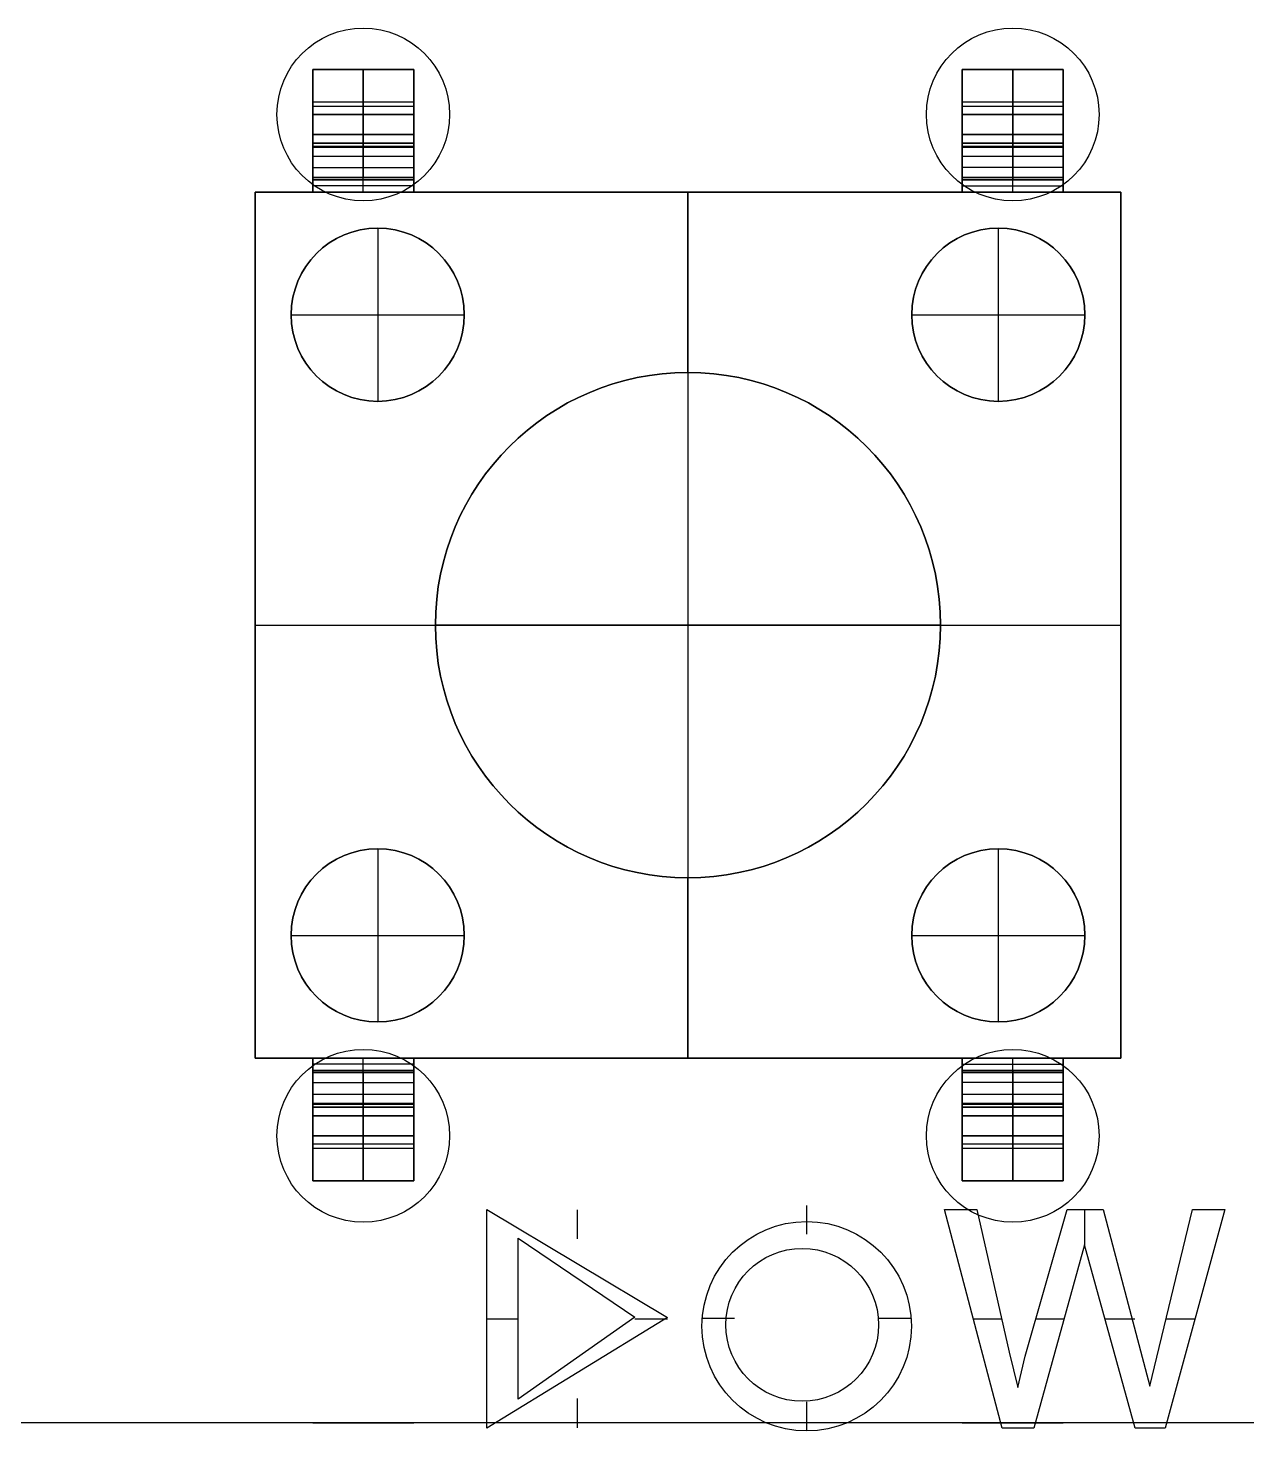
# Model space of a CAD drawing. Extents: x -0.02 to 3.17, y 0 to 2.28.
# Drawn here: x 0.34 to 0.6725, y -0.0022 to 0.3805 of the extents above; entities that cross this region are included whole.
import ezdxf

# ---------------------------------------------------------------- set-up
doc = ezdxf.new("R2010")
doc.units = 0
doc.header["$LTSCALE"] = 0.03937
for name, color, linetype in [('LCDKEYPAD_SHIELD$BOARD', 178, 'CONTINUOUS'), ('LCDKEYPAD_SHIELD$LKS_COMPO', 7, 'CONTINUOUS'), ('LCDKEYPAD_SHIELD$NOTES', 7, 'CONTINUOUS')]:
    doc.layers.add(name, color=color, linetype=linetype)

msp = doc.modelspace()

# ---------------------------------------------------------------- linework, layer by layer
at = {"layer": 'LCDKEYPAD_SHIELD$BOARD'}
for p, q in [((0.43141, 0.38049), (0.43141, 0.38049, -0.06)), ((0.60858, 0.38049), (0.60858, 0.38049, -0.06)), ((0.43141, 0.1019), (0.43141, 0.1019, -0.06)), ((0.60858, 0.1019), (0.60858, 0.1019, -0.06)), ((3.032, 0), (-0.01348, 0)), ((3.032, 0, -0.06), (-0.01348, 0, -0.06))]:
    msp.add_line(p, q, dxfattribs=at)
for centre in [(0.43141, 0.35692), (0.43141, 0.35692, -0.06), (0.60858, 0.35692), (0.60858, 0.35692, -0.06), (0.43141, 0.07834), (0.43141, 0.07834, -0.06), (0.60858, 0.07834), (0.60858, 0.07834, -0.06)]:
    msp.add_circle(centre, 0.02356, dxfattribs=at)
at = {"layer": 'LCDKEYPAD_SHIELD$LKS_COMPO', "color": 253}
for p, q in [((0.41763, 0.35149, -0.07087), (0.41763, 0.36921, -0.03622)), ((0.41763, 0.36921, -0.03622), (0.44519, 0.36921, -0.03622)), ((0.41763, 0.36921, -0.03622), (0.41763, 0.34913, 0.08661)), ((0.44519, 0.36921, -0.03622), (0.41763, 0.36921, -0.03622)), ((0.43141, 0.35149, -0.07087), (0.43141, 0.36921, -0.03622)), ((0.43141, 0.36921, -0.03622), (0.43141, 0.34913, 0.08661)), ((0.44519, 0.36921, -0.03622), (0.44519, 0.35149, -0.07087)), ((0.44519, 0.34913, 0.08661), (0.44519, 0.36921, -0.03622)), ((0.5948, 0.34913, 0.08661), (0.5948, 0.36921, -0.03622)), ((0.5948, 0.36921, -0.03622), (0.62236, 0.36921, -0.03622)), ((0.5948, 0.36921, -0.03622), (0.5948, 0.35149, -0.07087)), ((0.62236, 0.36921, -0.03622), (0.5948, 0.36921, -0.03622)), ((0.60858, 0.34913, 0.08661), (0.60858, 0.36921, -0.03622)), ((0.60858, 0.36921, -0.03622), (0.60858, 0.35149, -0.07087)), ((0.62236, 0.36921, -0.03622), (0.62236, 0.34913, 0.08661)), ((0.62236, 0.35149, -0.07087), (0.62236, 0.36921, -0.03622)), ((0.41763, 0.36457, -0.00787), (0.41763, 0.3526, -0.00787)), ((0.44519, 0.36457, -0.00787), (0.44519, 0.3526, -0.00787)), ((0.5948, 0.36457, -0.00787), (0.5948, 0.3526, -0.00787)), ((0.62236, 0.36457, -0.00787), (0.62236, 0.3526, -0.00787)), ((0.41763, 0.36035, -0.05354), (0.44519, 0.36035, -0.05354)), ((0.5948, 0.36035, -0.05354), (0.62236, 0.36035, -0.05354)), ((0.41763, 0.35917, 0.0252), (0.44519, 0.35917, 0.0252)), ((0.41763, 0.33909, 0.0748), (0.41763, 0.35692, -0.0343)), ((0.41763, 0.35692, -0.0343), (0.44519, 0.35692, -0.0343)), ((0.41763, 0.35692, -0.0343), (0.41763, 0.33968, -0.06802)), ((0.44519, 0.35692, -0.0343), (0.41763, 0.35692, -0.0343)), ((0.43141, 0.33909, 0.0748), (0.43141, 0.35692, -0.0343)), ((0.43141, 0.35692, -0.0343), (0.43141, 0.33968, -0.06802)), ((0.44519, 0.35692, -0.0343), (0.44519, 0.33909, 0.0748)), ((0.44519, 0.33968, -0.06802), (0.44519, 0.35692, -0.0343)), ((0.5948, 0.35917, 0.0252), (0.62236, 0.35917, 0.0252)), ((0.5948, 0.33968, -0.06802), (0.5948, 0.35692, -0.0343)), ((0.5948, 0.35692, -0.0343), (0.62236, 0.35692, -0.0343)), ((0.5948, 0.35692, -0.0343), (0.5948, 0.33909, 0.0748)), ((0.62236, 0.35692, -0.0343), (0.5948, 0.35692, -0.0343)), ((0.60858, 0.33968, -0.06802), (0.60858, 0.35692, -0.0343)), ((0.60858, 0.35692, -0.0343), (0.60858, 0.33909, 0.0748)), ((0.62236, 0.35692, -0.0343), (0.62236, 0.33968, -0.06802)), ((0.62236, 0.33909, 0.0748), (0.62236, 0.35692, -0.0343)), ((0.41763, 0.35247, 0.06614), (0.41763, 0.35247, -0.00707)), ((0.41763, 0.35247, -0.043), (0.41763, 0.35247, -0.06894)), ((0.44519, 0.35247, 0.06614), (0.44519, 0.35247, -0.00707)), ((0.44519, 0.35247, -0.043), (0.44519, 0.35247, -0.06894)), ((0.5948, 0.35247, -0.06894), (0.5948, 0.35247, -0.043)), ((0.5948, 0.35247, -0.00707), (0.5948, 0.35247, 0.06614)), ((0.62236, 0.35247, -0.06894), (0.62236, 0.35247, -0.043)), ((0.62236, 0.35247, -0.00707), (0.62236, 0.35247, 0.06614)), ((0.41763, 0.33968, -0.10236), (0.41763, 0.35149, -0.10236)), ((0.41763, 0.35149, -0.10236), (0.44519, 0.35149, -0.10236)), ((0.41763, 0.35149, -0.10236), (0.41763, 0.35149, -0.07087)), ((0.41763, 0.35149, -0.07087), (0.44519, 0.35149, -0.07087)), ((0.44519, 0.35149, -0.10236), (0.41763, 0.35149, -0.10236)), ((0.41763, 0.35149, -0.08661), (0.44519, 0.35149, -0.08661)), ((0.44519, 0.35149, -0.07087), (0.41763, 0.35149, -0.07087)), ((0.41763, 0.34913, 0.08661), (0.44519, 0.34913, 0.08661)), ((0.44519, 0.34913, 0.08661), (0.41763, 0.34913, 0.08661)), ((0.41763, 0.34913, 0.08661), (0.41763, 0.33574, 0.08661)), ((0.41763, 0.3483, -0.05116), (0.44519, 0.3483, -0.05116)), ((0.43141, 0.33968, -0.10236), (0.43141, 0.35149, -0.10236)), ((0.43141, 0.35149, -0.10236), (0.43141, 0.35149, -0.07087)), ((0.43141, 0.33574, 0.08661), (0.43141, 0.34913, 0.08661)), ((0.44519, 0.35149, -0.10236), (0.44519, 0.33968, -0.10236)), ((0.44519, 0.35149, -0.07087), (0.44519, 0.35149, -0.10236)), ((0.44519, 0.33574, 0.08661), (0.44519, 0.34913, 0.08661)), ((0.5948, 0.35149, -0.07087), (0.62236, 0.35149, -0.07087)), ((0.5948, 0.35149, -0.07087), (0.5948, 0.35149, -0.10236)), ((0.5948, 0.35149, -0.10236), (0.62236, 0.35149, -0.10236)), ((0.62236, 0.35149, -0.07087), (0.5948, 0.35149, -0.07087)), ((0.5948, 0.35149, -0.08661), (0.62236, 0.35149, -0.08661)), ((0.5948, 0.35149, -0.10236), (0.5948, 0.33968, -0.10236)), ((0.62236, 0.35149, -0.10236), (0.5948, 0.35149, -0.10236)), ((0.62236, 0.34913, 0.08661), (0.5948, 0.34913, 0.08661)), ((0.5948, 0.33574, 0.08661), (0.5948, 0.34913, 0.08661)), ((0.5948, 0.34913, 0.08661), (0.62236, 0.34913, 0.08661)), ((0.5948, 0.3483, -0.05116), (0.62236, 0.3483, -0.05116)), ((0.60858, 0.35149, -0.07087), (0.60858, 0.35149, -0.10236)), ((0.60858, 0.35149, -0.10236), (0.60858, 0.33968, -0.10236)), ((0.60858, 0.33574, 0.08661), (0.60858, 0.34913, 0.08661)), ((0.62236, 0.35149, -0.10236), (0.62236, 0.35149, -0.07087)), ((0.62236, 0.33968, -0.10236), (0.62236, 0.35149, -0.10236)), ((0.62236, 0.34913, 0.08661), (0.62236, 0.33574, 0.08661)), ((0.41763, 0.34801, 0.02025), (0.44519, 0.34801, 0.02025)), ((0.41763, 0.34558, -0.10236), (0.44519, 0.34558, -0.10236)), ((0.5948, 0.34801, 0.02025), (0.62236, 0.34801, 0.02025)), ((0.5948, 0.34558, -0.10236), (0.62236, 0.34558, -0.10236)), ((0.41763, 0.34243, 0.08661), (0.44519, 0.34243, 0.08661)), ((0.62236, 0.34243, 0.08661), (0.5948, 0.34243, 0.08661)), ((0.41763, 0.33968, -0.06802), (0.44519, 0.33968, -0.06802)), ((0.41763, 0.33968, -0.06802), (0.41763, 0.33968, -0.10236)), ((0.41763, 0.33968, -0.10236), (0.44519, 0.33968, -0.10236)), ((0.44519, 0.33968, -0.06802), (0.41763, 0.33968, -0.06802)), ((0.41763, 0.33968, -0.08519), (0.44519, 0.33968, -0.08519)), ((0.44519, 0.33968, -0.10236), (0.41763, 0.33968, -0.10236)), ((0.41763, 0.33574, 0.0748), (0.41763, 0.33909, 0.0748)), ((0.41763, 0.33909, 0.0748), (0.44519, 0.33909, 0.0748)), ((0.44519, 0.33909, 0.0748), (0.41763, 0.33909, 0.0748)), ((0.44519, 0.33742, 0.0748), (0.41763, 0.33742, 0.0748)), ((0.43141, 0.33968, -0.06802), (0.43141, 0.33968, -0.10236)), ((0.43141, 0.33574, 0.0748), (0.43141, 0.33909, 0.0748)), ((0.44519, 0.33968, -0.10236), (0.44519, 0.33968, -0.06802)), ((0.44519, 0.33909, 0.0748), (0.44519, 0.33574, 0.0748)), ((0.5948, 0.33968, -0.10236), (0.62236, 0.33968, -0.10236)), ((0.5948, 0.33968, -0.10236), (0.5948, 0.33968, -0.06802)), ((0.5948, 0.33968, -0.06802), (0.62236, 0.33968, -0.06802)), ((0.62236, 0.33968, -0.10236), (0.5948, 0.33968, -0.10236)), ((0.5948, 0.33968, -0.08519), (0.62236, 0.33968, -0.08519)), ((0.62236, 0.33968, -0.06802), (0.5948, 0.33968, -0.06802)), ((0.5948, 0.33909, 0.0748), (0.62236, 0.33909, 0.0748)), ((0.62236, 0.33909, 0.0748), (0.5948, 0.33909, 0.0748)), ((0.5948, 0.33909, 0.0748), (0.5948, 0.33574, 0.0748)), ((0.5948, 0.33742, 0.0748), (0.62236, 0.33742, 0.0748)), ((0.60858, 0.33968, -0.10236), (0.60858, 0.33968, -0.06802)), ((0.60858, 0.33574, 0.0748), (0.60858, 0.33909, 0.0748)), ((0.62236, 0.33968, -0.06802), (0.62236, 0.33968, -0.10236)), ((0.62236, 0.33574, 0.0748), (0.62236, 0.33909, 0.0748)), ((0.40188, 0.09952, 0.16929), (0.40188, 0.33574, 0.16929)), ((0.40188, 0.33574, 0.16929), (0.6381, 0.33574, 0.16929)), ((0.44519, 0.33574, 0.0748), (0.41763, 0.33574, 0.0748)), ((0.41763, 0.33574, 0.08661), (0.44519, 0.33574, 0.08661)), ((0.51999, 0.28653, 0.16929), (0.51999, 0.33574, 0.16929)), ((0.5948, 0.33574, 0.0748), (0.62236, 0.33574, 0.0748)), ((0.62236, 0.33574, 0.08661), (0.5948, 0.33574, 0.08661)), ((0.6381, 0.33574, 0.16929), (0.6381, 0.09952, 0.16929)), ((0.40188, 0.21763, 0.16929), (0.4511, 0.21763, 0.16929)), ((0.58889, 0.21763, 0.16929), (0.6381, 0.21763, 0.16929)), ((0.51999, 0.09952, 0.16929), (0.51999, 0.14873, 0.16929)), ((0.6381, 0.09952, 0.16929), (0.40188, 0.09952, 0.16929)), ((0.41763, 0.09617, 0.0748), (0.41763, 0.09952, 0.0748)), ((0.41763, 0.09952, 0.0748), (0.44519, 0.09952, 0.0748)), ((0.44519, 0.09952, 0.08661), (0.41763, 0.09952, 0.08661)), ((0.41763, 0.09952, 0.08661), (0.41763, 0.08613, 0.08661)), ((0.43141, 0.09617, 0.0748), (0.43141, 0.09952, 0.0748)), ((0.43141, 0.08613, 0.08661), (0.43141, 0.09952, 0.08661)), ((0.44519, 0.09952, 0.0748), (0.44519, 0.09617, 0.0748)), ((0.44519, 0.08613, 0.08661), (0.44519, 0.09952, 0.08661)), ((0.5948, 0.08613, 0.08661), (0.5948, 0.09952, 0.08661)), ((0.5948, 0.09952, 0.08661), (0.62236, 0.09952, 0.08661)), ((0.62236, 0.09952, 0.0748), (0.5948, 0.09952, 0.0748)), ((0.5948, 0.09952, 0.0748), (0.5948, 0.09617, 0.0748)), ((0.60858, 0.08613, 0.08661), (0.60858, 0.09952, 0.08661)), ((0.60858, 0.09617, 0.0748), (0.60858, 0.09952, 0.0748)), ((0.62236, 0.09952, 0.08661), (0.62236, 0.08613, 0.08661)), ((0.62236, 0.09617, 0.0748), (0.62236, 0.09952, 0.0748)), ((0.44519, 0.09785, 0.0748), (0.41763, 0.09785, 0.0748)), ((0.41763, 0.07834, -0.0343), (0.41763, 0.09617, 0.0748)), ((0.41763, 0.09617, 0.0748), (0.44519, 0.09617, 0.0748)), ((0.44519, 0.09617, 0.0748), (0.41763, 0.09617, 0.0748)), ((0.43141, 0.07834, -0.0343), (0.43141, 0.09617, 0.0748)), ((0.44519, 0.09617, 0.0748), (0.44519, 0.07834, -0.0343)), ((0.5948, 0.09785, 0.0748), (0.62236, 0.09785, 0.0748)), ((0.5948, 0.09617, 0.0748), (0.62236, 0.09617, 0.0748)), ((0.5948, 0.09617, 0.0748), (0.5948, 0.07834, -0.0343)), ((0.62236, 0.09617, 0.0748), (0.5948, 0.09617, 0.0748)), ((0.60858, 0.09617, 0.0748), (0.60858, 0.07834, -0.0343)), ((0.62236, 0.07834, -0.0343), (0.62236, 0.09617, 0.0748)), ((0.41763, 0.08377, -0.10236), (0.41763, 0.09558, -0.10236)), ((0.41763, 0.09558, -0.10236), (0.44519, 0.09558, -0.10236)), ((0.41763, 0.09558, -0.10236), (0.41763, 0.09558, -0.06802)), ((0.41763, 0.09558, -0.06802), (0.44519, 0.09558, -0.06802)), ((0.44519, 0.09558, -0.10236), (0.41763, 0.09558, -0.10236)), ((0.41763, 0.09558, -0.08519), (0.44519, 0.09558, -0.08519)), ((0.41763, 0.09558, -0.06802), (0.41763, 0.07834, -0.0343)), ((0.44519, 0.09558, -0.06802), (0.41763, 0.09558, -0.06802)), ((0.41763, 0.09283, 0.08661), (0.44519, 0.09283, 0.08661)), ((0.43141, 0.08377, -0.10236), (0.43141, 0.09558, -0.10236)), ((0.43141, 0.09558, -0.10236), (0.43141, 0.09558, -0.06802)), ((0.43141, 0.09558, -0.06802), (0.43141, 0.07834, -0.0343)), ((0.44519, 0.09558, -0.10236), (0.44519, 0.08377, -0.10236)), ((0.44519, 0.09558, -0.06802), (0.44519, 0.09558, -0.10236)), ((0.44519, 0.07834, -0.0343), (0.44519, 0.09558, -0.06802)), ((0.5948, 0.09558, -0.06802), (0.5948, 0.09558, -0.10236)), ((0.5948, 0.09558, -0.10236), (0.62236, 0.09558, -0.10236)), ((0.62236, 0.09558, -0.06802), (0.5948, 0.09558, -0.06802)), ((0.5948, 0.09558, -0.08519), (0.62236, 0.09558, -0.08519)), ((0.5948, 0.09558, -0.10236), (0.5948, 0.08377, -0.10236)), ((0.62236, 0.09558, -0.10236), (0.5948, 0.09558, -0.10236)), ((0.5948, 0.07834, -0.0343), (0.5948, 0.09558, -0.06802)), ((0.5948, 0.09558, -0.06802), (0.62236, 0.09558, -0.06802)), ((0.62236, 0.09283, 0.08661), (0.5948, 0.09283, 0.08661)), ((0.60858, 0.09558, -0.06802), (0.60858, 0.09558, -0.10236)), ((0.60858, 0.09558, -0.10236), (0.60858, 0.08377, -0.10236)), ((0.60858, 0.07834, -0.0343), (0.60858, 0.09558, -0.06802)), ((0.62236, 0.09558, -0.10236), (0.62236, 0.09558, -0.06802)), ((0.62236, 0.08377, -0.10236), (0.62236, 0.09558, -0.10236)), ((0.62236, 0.09558, -0.06802), (0.62236, 0.07834, -0.0343)), ((0.41763, 0.08968, -0.10236), (0.44519, 0.08968, -0.10236)), ((0.5948, 0.08968, -0.10236), (0.62236, 0.08968, -0.10236)), ((0.41763, 0.08726, 0.02025), (0.44519, 0.08726, 0.02025)), ((0.41763, 0.08696, -0.05116), (0.44519, 0.08696, -0.05116)), ((0.41763, 0.08613, 0.08661), (0.44519, 0.08613, 0.08661)), ((0.41763, 0.08613, 0.08661), (0.41763, 0.06606, -0.03622)), ((0.44519, 0.08613, 0.08661), (0.41763, 0.08613, 0.08661)), ((0.43141, 0.08613, 0.08661), (0.43141, 0.06606, -0.03622)), ((0.44519, 0.06606, -0.03622), (0.44519, 0.08613, 0.08661)), ((0.5948, 0.08726, 0.02025), (0.62236, 0.08726, 0.02025)), ((0.5948, 0.08696, -0.05116), (0.62236, 0.08696, -0.05116)), ((0.5948, 0.06606, -0.03622), (0.5948, 0.08613, 0.08661)), ((0.5948, 0.08613, 0.08661), (0.62236, 0.08613, 0.08661)), ((0.62236, 0.08613, 0.08661), (0.5948, 0.08613, 0.08661)), ((0.60858, 0.06606, -0.03622), (0.60858, 0.08613, 0.08661)), ((0.62236, 0.08613, 0.08661), (0.62236, 0.06606, -0.03622)), ((0.41763, 0.06606, -0.03622), (0.41763, 0.08377, -0.07087)), ((0.41763, 0.08377, -0.07087), (0.44519, 0.08377, -0.07087)), ((0.41763, 0.08377, -0.07087), (0.41763, 0.08377, -0.10236)), ((0.41763, 0.08377, -0.10236), (0.44519, 0.08377, -0.10236)), ((0.44519, 0.08377, -0.07087), (0.41763, 0.08377, -0.07087)), ((0.41763, 0.08377, -0.08661), (0.44519, 0.08377, -0.08661)), ((0.44519, 0.08377, -0.10236), (0.41763, 0.08377, -0.10236)), ((0.41763, 0.08279, 0.06614), (0.41763, 0.08279, -0.00707)), ((0.41763, 0.08279, -0.043), (0.41763, 0.08279, -0.06894)), ((0.41763, 0.08266, -0.00787), (0.41763, 0.07069, -0.00787)), ((0.43141, 0.06606, -0.03622), (0.43141, 0.08377, -0.07087)), ((0.43141, 0.08377, -0.07087), (0.43141, 0.08377, -0.10236)), ((0.44519, 0.08377, -0.07087), (0.44519, 0.06606, -0.03622)), ((0.44519, 0.08377, -0.10236), (0.44519, 0.08377, -0.07087)), ((0.44519, 0.08279, 0.06614), (0.44519, 0.08279, -0.00707)), ((0.44519, 0.08279, -0.043), (0.44519, 0.08279, -0.06894)), ((0.44519, 0.08266, -0.00787), (0.44519, 0.07069, -0.00787)), ((0.5948, 0.08377, -0.10236), (0.62236, 0.08377, -0.10236)), ((0.5948, 0.08377, -0.10236), (0.5948, 0.08377, -0.07087)), ((0.5948, 0.08377, -0.07087), (0.62236, 0.08377, -0.07087)), ((0.62236, 0.08377, -0.10236), (0.5948, 0.08377, -0.10236)), ((0.5948, 0.08377, -0.08661), (0.62236, 0.08377, -0.08661)), ((0.5948, 0.08377, -0.07087), (0.5948, 0.06606, -0.03622)), ((0.62236, 0.08377, -0.07087), (0.5948, 0.08377, -0.07087)), ((0.5948, 0.08279, -0.06894), (0.5948, 0.08279, -0.043)), ((0.5948, 0.08279, -0.00707), (0.5948, 0.08279, 0.06614)), ((0.5948, 0.08266, -0.00787), (0.5948, 0.07069, -0.00787)), ((0.60858, 0.08377, -0.10236), (0.60858, 0.08377, -0.07087)), ((0.60858, 0.08377, -0.07087), (0.60858, 0.06606, -0.03622)), ((0.62236, 0.08377, -0.07087), (0.62236, 0.08377, -0.10236)), ((0.62236, 0.06606, -0.03622), (0.62236, 0.08377, -0.07087)), ((0.62236, 0.08279, -0.06894), (0.62236, 0.08279, -0.043)), ((0.62236, 0.08279, -0.00707), (0.62236, 0.08279, 0.06614)), ((0.62236, 0.08266, -0.00787), (0.62236, 0.07069, -0.00787)), ((0.44519, 0.07834, -0.0343), (0.41763, 0.07834, -0.0343)), ((0.41763, 0.07834, -0.0343), (0.44519, 0.07834, -0.0343)), ((0.5948, 0.07834, -0.0343), (0.62236, 0.07834, -0.0343)), ((0.62236, 0.07834, -0.0343), (0.5948, 0.07834, -0.0343)), ((0.41763, 0.0761, 0.0252), (0.44519, 0.0761, 0.0252)), ((0.41763, 0.07491, -0.05354), (0.44519, 0.07491, -0.05354)), ((0.5948, 0.0761, 0.0252), (0.62236, 0.0761, 0.0252)), ((0.5948, 0.07491, -0.05354), (0.62236, 0.07491, -0.05354)), ((0.41763, 0.06606, -0.03622), (0.44519, 0.06606, -0.03622)), ((0.44519, 0.06606, -0.03622), (0.41763, 0.06606, -0.03622)), ((0.5948, 0.06606, -0.03622), (0.62236, 0.06606, -0.03622)), ((0.62236, 0.06606, -0.03622), (0.5948, 0.06606, -0.03622))]:
    msp.add_line(p, q, dxfattribs=at)
at = {"layer": 'LCDKEYPAD_SHIELD$LKS_COMPO', "color": 0}
for p, q in [((0.40188, 0.09952, 0.03543), (0.40188, 0.33574, 0.03543)), ((0.40188, 0.33574, 0.03543), (0.40188, 0.33574, 0.16929)), ((0.40188, 0.33574, 0.16929), (0.40188, 0.09952, 0.16929)), ((0.40188, 0.09952, 0.10236), (0.40188, 0.33574, 0.10236)), ((0.40188, 0.33574, 0.03543), (0.40188, 0.09952, 0.03543)), ((0.6381, 0.33574, 0.03543), (0.40188, 0.33574, 0.03543)), ((0.40188, 0.33574, 0.16929), (0.40188, 0.33574, 0.03543)), ((0.40188, 0.33574, 0.03543), (0.6381, 0.33574, 0.03543)), ((0.6381, 0.33574, 0.16929), (0.40188, 0.33574, 0.16929)), ((0.40188, 0.33574, 0.10236), (0.6381, 0.33574, 0.10236)), ((0.51999, 0.33574, 0.03543), (0.51999, 0.09952, 0.03543)), ((0.51999, 0.33574, 0.16929), (0.51999, 0.33574, 0.03543)), ((0.6381, 0.09952, 0.03543), (0.6381, 0.33574, 0.03543)), ((0.6381, 0.33574, 0.03543), (0.6381, 0.33574, 0.16929)), ((0.6381, 0.33574, 0.16929), (0.6381, 0.09952, 0.16929)), ((0.6381, 0.09952, 0.10236), (0.6381, 0.33574, 0.10236)), ((0.6381, 0.09952, 0.03543), (0.6381, 0.33574, 0.03543)), ((0.6381, 0.33574, 0.03543), (0.6381, 0.33574, 0.16929)), ((0.43535, 0.3259, 0.18898), (0.43535, 0.27865, 0.18898)), ((0.43535, 0.3259, 0.18898), (0.43535, 0.3259, 0.16929)), ((0.43535, 0.3259, 0.16929), (0.43535, 0.3259, 0.18898)), ((0.60464, 0.3259, 0.18898), (0.60464, 0.27865, 0.18898)), ((0.60464, 0.3259, 0.18898), (0.60464, 0.3259, 0.16929)), ((0.60464, 0.3259, 0.16929), (0.60464, 0.3259, 0.18898)), ((0.41709, 0.31726, 0.18898), (0.41709, 0.31726, 0.16929)), ((0.45361, 0.31726, 0.18898), (0.45361, 0.31726, 0.16929)), ((0.58638, 0.31726, 0.18898), (0.58638, 0.31726, 0.16929)), ((0.6229, 0.31726, 0.18898), (0.6229, 0.31726, 0.16929)), ((0.41173, 0.30228, 0.18898), (0.45897, 0.30228, 0.18898)), ((0.58102, 0.30228, 0.18898), (0.62826, 0.30228, 0.18898)), ((0.41218, 0.29767, 0.18898), (0.41218, 0.29767, 0.16929)), ((0.45852, 0.29767, 0.18898), (0.45852, 0.29767, 0.16929)), ((0.58147, 0.29767, 0.18898), (0.58147, 0.29767, 0.16929)), ((0.62781, 0.29767, 0.18898), (0.62781, 0.29767, 0.16929)), ((0.42421, 0.28144, 0.18898), (0.42421, 0.28144, 0.16929)), ((0.44648, 0.28144, 0.18898), (0.44648, 0.28144, 0.16929)), ((0.5935, 0.28144, 0.18898), (0.5935, 0.28144, 0.16929)), ((0.61577, 0.28144, 0.18898), (0.61577, 0.28144, 0.16929)), ((0.43535, 0.27865, 0.16929), (0.43535, 0.27865, 0.18898)), ((0.43535, 0.27865, 0.18898), (0.43535, 0.27865, 0.16929)), ((0.60464, 0.27865, 0.16929), (0.60464, 0.27865, 0.18898)), ((0.60464, 0.27865, 0.18898), (0.60464, 0.27865, 0.16929)), ((0.40188, 0.21763, 0.03543), (0.40188, 0.21763, 0.16929)), ((0.40188, 0.21763, 0.03543), (0.6381, 0.21763, 0.03543)), ((0.6381, 0.21763, 0.03543), (0.6381, 0.21763, 0.16929)), ((0.43535, 0.15661, 0.18898), (0.43535, 0.10936, 0.18898)), ((0.43535, 0.15661, 0.18898), (0.43535, 0.15661, 0.16929)), ((0.43535, 0.15661, 0.16929), (0.43535, 0.15661, 0.18898)), ((0.60464, 0.15661, 0.18898), (0.60464, 0.10936, 0.18898)), ((0.60464, 0.15661, 0.18898), (0.60464, 0.15661, 0.16929)), ((0.60464, 0.15661, 0.16929), (0.60464, 0.15661, 0.18898)), ((0.41709, 0.14797, 0.18898), (0.41709, 0.14797, 0.16929)), ((0.45361, 0.14797, 0.18898), (0.45361, 0.14797, 0.16929)), ((0.58638, 0.14797, 0.18898), (0.58638, 0.14797, 0.16929)), ((0.6229, 0.14797, 0.18898), (0.6229, 0.14797, 0.16929)), ((0.41173, 0.13299, 0.18898), (0.45897, 0.13299, 0.18898)), ((0.58102, 0.13299, 0.18898), (0.62826, 0.13299, 0.18898)), ((0.41218, 0.12838, 0.18898), (0.41218, 0.12838, 0.16929)), ((0.45852, 0.12838, 0.18898), (0.45852, 0.12838, 0.16929)), ((0.58147, 0.12838, 0.18898), (0.58147, 0.12838, 0.16929)), ((0.62781, 0.12838, 0.18898), (0.62781, 0.12838, 0.16929)), ((0.42421, 0.11215, 0.18898), (0.42421, 0.11215, 0.16929)), ((0.44648, 0.11215, 0.18898), (0.44648, 0.11215, 0.16929)), ((0.5935, 0.11215, 0.18898), (0.5935, 0.11215, 0.16929)), ((0.61577, 0.11215, 0.18898), (0.61577, 0.11215, 0.16929)), ((0.43535, 0.10936, 0.16929), (0.43535, 0.10936, 0.18898)), ((0.43535, 0.10936, 0.18898), (0.43535, 0.10936, 0.16929)), ((0.60464, 0.10936, 0.16929), (0.60464, 0.10936, 0.18898)), ((0.60464, 0.10936, 0.18898), (0.60464, 0.10936, 0.16929)), ((0.40188, 0.09952, 0.16929), (0.40188, 0.09952, 0.03543)), ((0.40188, 0.09952, 0.03543), (0.6381, 0.09952, 0.03543)), ((0.6381, 0.09952, 0.03543), (0.40188, 0.09952, 0.03543)), ((0.40188, 0.09952, 0.03543), (0.40188, 0.09952, 0.16929)), ((0.40188, 0.09952, 0.16929), (0.6381, 0.09952, 0.16929)), ((0.6381, 0.09952, 0.10236), (0.40188, 0.09952, 0.10236)), ((0.51999, 0.09952, 0.03543), (0.51999, 0.09952, 0.16929)), ((0.6381, 0.09952, 0.16929), (0.6381, 0.09952, 0.03543)), ((0.6381, 0.09952, 0.16929), (0.6381, 0.09952, 0.03543))]:
    msp.add_line(p, q, dxfattribs=at)
at = {"layer": 'LCDKEYPAD_SHIELD$LKS_COMPO', "color": 251}
for p, q in [((0.51999, 0.28653, 0.12992), (0.51999, 0.14873, 0.12992)), ((0.51999, 0.28653, 0.20472), (0.51999, 0.14873, 0.20472)), ((0.51999, 0.28653, 0.12992), (0.51999, 0.28653, 0.16929)), ((0.51999, 0.28653, 0.16929), (0.51999, 0.28653, 0.12992)), ((0.53344, 0.2852, 0.16535), (0.53344, 0.2852, 0.20472)), ((0.48752, 0.27839, 0.12992), (0.48752, 0.27839, 0.16929)), ((0.55247, 0.27839, 0.12992), (0.55247, 0.27839, 0.16929)), ((0.47629, 0.27089, 0.16535), (0.47629, 0.27089, 0.20472)), ((0.58076, 0.25011, 0.16535), (0.58076, 0.25011, 0.20472)), ((0.45242, 0.23107, 0.12992), (0.45242, 0.23107, 0.16929)), ((0.58757, 0.23107, 0.12992), (0.58757, 0.23107, 0.16929)), ((0.4511, 0.21763, 0.12992), (0.58889, 0.21763, 0.12992)), ((0.58889, 0.21763, 0.20472), (0.4511, 0.21763, 0.20472)), ((0.4511, 0.21763, 0.16535), (0.4511, 0.21763, 0.20472)), ((0.4511, 0.21763, 0.20472), (0.4511, 0.21763, 0.16535)), ((0.58889, 0.21763, 0.20472), (0.58889, 0.21763, 0.16535)), ((0.58889, 0.21763, 0.16535), (0.58889, 0.21763, 0.20472)), ((0.58076, 0.18515, 0.16535), (0.58076, 0.18515, 0.20472)), ((0.46674, 0.17392, 0.12992), (0.46674, 0.17392, 0.16929)), ((0.57325, 0.17392, 0.12992), (0.57325, 0.17392, 0.16929)), ((0.47629, 0.16437, 0.16535), (0.47629, 0.16437, 0.20472)), ((0.53344, 0.15006, 0.16535), (0.53344, 0.15006, 0.20472)), ((0.51999, 0.14873, 0.16929), (0.51999, 0.14873, 0.12992)), ((0.51999, 0.14873, 0.12992), (0.51999, 0.14873, 0.16929))]:
    msp.add_line(p, q, dxfattribs=at)
at = {"layer": 'LCDKEYPAD_SHIELD$LKS_COMPO', "color": 253, "extrusion": (1, 0, 0)}
for points in [[(0.33574, 0.08661), (0.33574, 0.0748), (0.33909, 0.0748), (0.35692, -0.0343), (0.33968, -0.06802), (0.33968, -0.10236), (0.35149, -0.10236), (0.35149, -0.07087), (0.36921, -0.03622), (0.34913, 0.08661), (0.33574, 0.08661)], [(0.34913, 0.08661), (0.33574, 0.08661), (0.33574, 0.0748), (0.33909, 0.0748), (0.35692, -0.0343), (0.33968, -0.06802), (0.33968, -0.10236), (0.35149, -0.10236), (0.35149, -0.07087), (0.36921, -0.03622), (0.34913, 0.08661)], [(0.33574, 0.08661), (0.34913, 0.08661), (0.36921, -0.03622), (0.35149, -0.07087), (0.35149, -0.10236), (0.33968, -0.10236), (0.33968, -0.06802), (0.35692, -0.0343), (0.33909, 0.0748), (0.33574, 0.0748), (0.33574, 0.08661)], [(0.34913, 0.08661), (0.36921, -0.03622), (0.35149, -0.07087), (0.35149, -0.10236), (0.33968, -0.10236), (0.33968, -0.06802), (0.35692, -0.0343), (0.33909, 0.0748), (0.33574, 0.0748), (0.33574, 0.08661), (0.34913, 0.08661)], [(0.07834, -0.0343), (0.09617, 0.0748), (0.09952, 0.0748), (0.09952, 0.08661), (0.08613, 0.08661), (0.06606, -0.03622), (0.08377, -0.07087), (0.08377, -0.10236), (0.09558, -0.10236), (0.09558, -0.06802), (0.07834, -0.0343)], [(0.09558, -0.06802), (0.07834, -0.0343), (0.09617, 0.0748), (0.09952, 0.0748), (0.09952, 0.08661), (0.08613, 0.08661), (0.06606, -0.03622), (0.08377, -0.07087), (0.08377, -0.10236), (0.09558, -0.10236), (0.09558, -0.06802)], [(0.07834, -0.0343), (0.09558, -0.06802), (0.09558, -0.10236), (0.08377, -0.10236), (0.08377, -0.07087), (0.06606, -0.03622), (0.08613, 0.08661), (0.09952, 0.08661), (0.09952, 0.0748), (0.09617, 0.0748), (0.07834, -0.0343)], [(0.09558, -0.06802), (0.09558, -0.10236), (0.08377, -0.10236), (0.08377, -0.07087), (0.06606, -0.03622), (0.08613, 0.08661), (0.09952, 0.08661), (0.09952, 0.0748), (0.09617, 0.0748), (0.07834, -0.0343), (0.09558, -0.06802)]]:
    msp.add_lwpolyline(points, dxfattribs=at)
at = {"layer": 'LCDKEYPAD_SHIELD$LKS_COMPO', "color": 0, "extrusion": (0, 1, 0)}
for points in [[(-0.41763, 0.08661), (-0.44519, 0.08661), (-0.44519, 0.0748), (-0.41763, 0.0748), (-0.41763, 0.08661)], [(-0.62236, 0.0748), (-0.5948, 0.0748), (-0.5948, 0.08661), (-0.62236, 0.08661), (-0.62236, 0.0748)], [(-0.41763, 0.0748), (-0.44519, 0.0748), (-0.44519, 0.08661), (-0.41763, 0.08661), (-0.41763, 0.0748)], [(-0.62236, 0.08661), (-0.5948, 0.08661), (-0.5948, 0.0748), (-0.62236, 0.0748), (-0.62236, 0.08661)]]:
    msp.add_lwpolyline(points, dxfattribs=at)
at = {"layer": 'LCDKEYPAD_SHIELD$LKS_COMPO', "color": 0}
for centre in [(0.43535, 0.30228, 0.18898), (0.60464, 0.30228, 0.18898), (0.43535, 0.13299, 0.18898), (0.60464, 0.13299, 0.18898)]:
    msp.add_circle(centre, 0.02362, dxfattribs=at)
at = {"layer": 'LCDKEYPAD_SHIELD$LKS_COMPO', "color": 253}
for centre, radius in [((0.43535, 0.30228, 0.16929), 0.02362), ((0.60464, 0.30228, 0.16929), 0.02362), ((0.51999, 0.21763, 0.16929), 0.0689), ((0.43535, 0.13299, 0.16929), 0.02362), ((0.60464, 0.13299, 0.16929), 0.02362)]:
    msp.add_circle(centre, radius, dxfattribs=at)
at = {"layer": 'LCDKEYPAD_SHIELD$LKS_COMPO', "color": 251}
for centre in [(0.51999, 0.21763, 0.12992), (0.51999, 0.21763, 0.20472)]:
    msp.add_circle(centre, 0.0689, dxfattribs=at)
at = {"layer": 'LCDKEYPAD_SHIELD$LKS_COMPO', "color": 0}
for centre, start, end in [((0.43535, 0.30228, 0.16929), 90, 270), ((0.43535, 0.30228, 0.18898), 90, 270), ((0.43535, 0.30228, 0.17913), 90, 270), ((0.43535, 0.30228, 0.18898), 270, 90), ((0.43535, 0.30228, 0.16929), 270, 90), ((0.43535, 0.30228, 0.17913), 270, 90), ((0.60464, 0.30228, 0.16929), 90, 270), ((0.60464, 0.30228, 0.18898), 90, 270), ((0.60464, 0.30228, 0.17913), 90, 270), ((0.60464, 0.30228, 0.18898), 270, 90), ((0.60464, 0.30228, 0.16929), 270, 90), ((0.60464, 0.30228, 0.17913), 270, 90), ((0.43535, 0.13299, 0.16929), 90, 270), ((0.43535, 0.13299, 0.18898), 90, 270), ((0.43535, 0.13299, 0.17913), 90, 270), ((0.43535, 0.13299, 0.18898), 270, 90), ((0.43535, 0.13299, 0.16929), 270, 90), ((0.43535, 0.13299, 0.17913), 270, 90), ((0.60464, 0.13299, 0.16929), 90, 270), ((0.60464, 0.13299, 0.18898), 90, 270), ((0.60464, 0.13299, 0.17913), 90, 270), ((0.60464, 0.13299, 0.18898), 270, 90), ((0.60464, 0.13299, 0.16929), 270, 90), ((0.60464, 0.13299, 0.17913), 270, 90)]:
    msp.add_arc(centre, 0.02362, start, end, dxfattribs=at)
at = {"layer": 'LCDKEYPAD_SHIELD$LKS_COMPO', "color": 251}
for centre, start, end in [((0.51999, 0.21763, 0.20472), 0, 180), ((0.51999, 0.21763, 0.16535), 0, 180), ((0.51999, 0.21763, 0.18504), 0, 180), ((0.51999, 0.21763, 0.12992), 90, 270), ((0.51999, 0.21763, 0.16929), 90, 270), ((0.51999, 0.21763, 0.14961), 90, 270), ((0.51999, 0.21763, 0.16929), 270, 90), ((0.51999, 0.21763, 0.12992), 270, 90), ((0.51999, 0.21763, 0.14961), 270, 90), ((0.51999, 0.21763, 0.16535), 180, 0), ((0.51999, 0.21763, 0.20472), 180, 360), ((0.51999, 0.21763, 0.18504), 180, 0)]:
    msp.add_arc(centre, 0.0689, start, end, dxfattribs=at)
at = {"layer": 'LCDKEYPAD_SHIELD$NOTES'}
for p, q in [((0.46513, 0.05825), (0.51442, 0.02874)), ((0.46513, -0.00139), (0.46513, 0.05825)), ((0.48978, 0.05816), (0.48978, 0.05025)), ((0.55228, 0.05932), (0.55228, 0.05146)), ((0.58992, 0.05825), (0.59879, 0.05822)), ((0.60573, -0.00139), (0.58992, 0.05825)), ((0.59879, 0.05822), (0.60762, 0.01934)), ((0.612, 0.01826), (0.62341, 0.05821)), ((0.62341, 0.05821), (0.63323, 0.05821)), ((0.62819, 0.05821), (0.62819, 0.04853)), ((0.63323, 0.05821), (0.64594, 0.01003)), ((0.64594, 0.01003), (0.65759, 0.05826)), ((0.66647, 0.05825), (0.65014, -0.00139)), ((0.65759, 0.05826), (0.66647, 0.05825)), ((0.4737, 0.05039), (0.50549, 0.02889)), ((0.4737, 0.00646), (0.4737, 0.05039)), ((0.62817, 0.04861), (0.61436, -0.00139)), ((0.64195, -0.00139), (0.62817, 0.04861)), ((0.51442, 0.02874), (0.46513, -0.00139)), ((0.46513, 0.02843), (0.4737, 0.02843)), ((0.50549, 0.02889), (0.4737, 0.00646)), ((0.50549, 0.02843), (0.51442, 0.02843)), ((0.52371, 0.02861), (0.53264, 0.02861)), ((0.57192, 0.02861), (0.58085, 0.02861)), ((0.59782, 0.02844), (0.60556, 0.02844)), ((0.61491, 0.02844), (0.6226, 0.02844)), ((0.63369, 0.02844), (0.64184, 0.02844)), ((0.65029, 0.02844), (0.65831, 0.02844)), ((0.60762, 0.01934), (0.60999, 0.00965)), ((0.60999, 0.00965), (0.612, 0.01826)), ((0.48978, 0.00663), (0.48978, -0.0013)), ((0.55228, 0.00575), (0.55228, -0.00211)), ((0.61436, -0.00139), (0.60573, -0.00139)), ((0.65014, -0.00139), (0.64195, -0.00139))]:
    msp.add_line(p, q, dxfattribs=at)
for centre, radius in [((0.55237, 0.02638), 0.02856), ((0.55115, 0.02676), 0.02085)]:
    msp.add_circle(centre, radius, dxfattribs=at)

doc.saveas('drawing.dxf')
